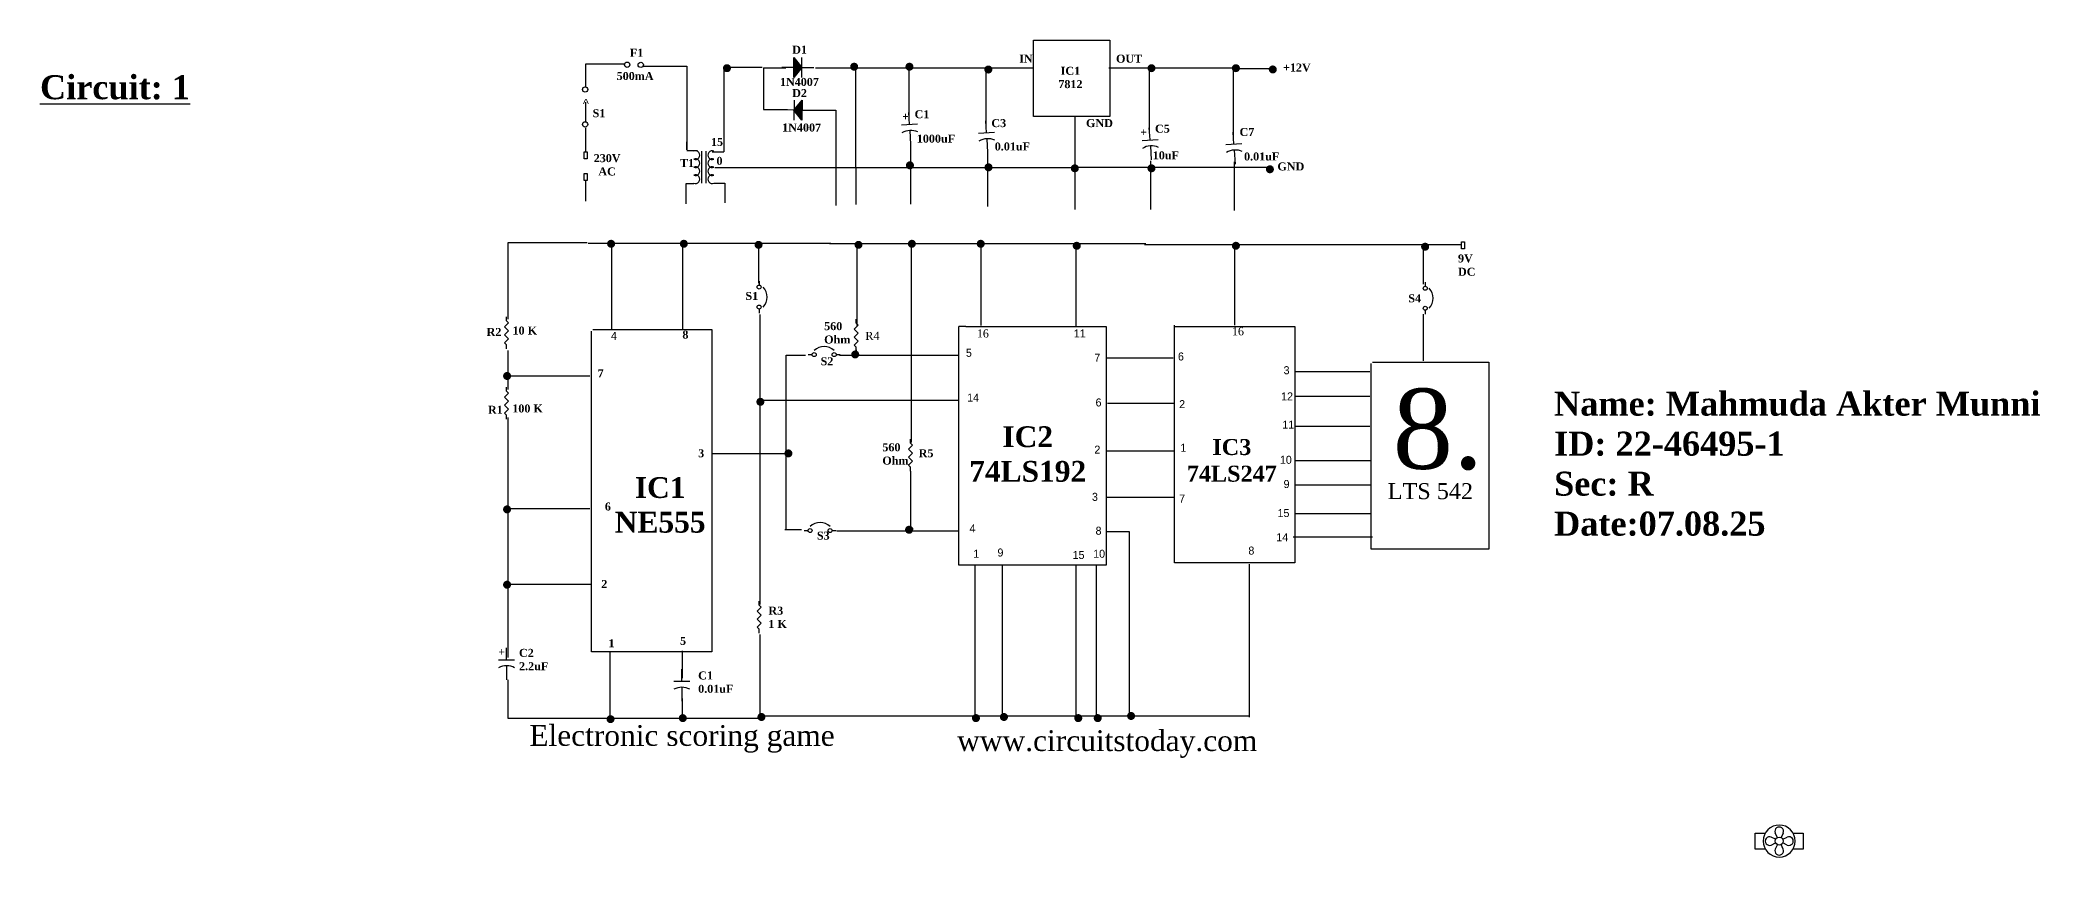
# Model space of a CAD drawing. Header units: inches. Extents: x -28.3 to 28.1, y 29.7 to 82.7.
# Drawn here: x -28.29 to -3.29, y 30.57 to 40.79 of the extents above; entities that cross this region are included whole.
import ezdxf

# ---------------------------------------------------------------- set-up
doc = ezdxf.new("R2010")
doc.units = ezdxf.units.IN
doc.header["$MEASUREMENT"] = 0

# ---------------------------------------------------------------- blocks, each defined once
blk = doc.blocks.new('Diode')
at = {"color": 7}
for p, q in [((0.15, 0), (0, 0)), ((0.15, 0.125), (0.25, 0)), ((0.15, -0.125), (0.15, 0.125)), ((0.25, 0), (0.15, -0.125)), ((0.25, -0.125), (0.25, 0.125)), ((0.25, 0), (0.4, 0))]:
    blk.add_line(p, q, dxfattribs=at)
blk.add_solid([(0.15, -0.125), (0.25, 0), (0.15, 0.125)], dxfattribs=at)
blk = doc.blocks.new('Transformer')
at = {"color": 7}
for p, q in [((0.1, 0), (0.1, 0.4)), ((0.15, 0.4), (0.15, 0))]:
    blk.add_line(p, q, dxfattribs=at)
for centre, start, end in [((0.021, 0.35), 247.3801, 112.6199), ((0.021, 0.25), 247.3801, 112.6199), ((0.229, 0.35), 67.3801, 292.6199), ((0.229, 0.25), 67.3801, 292.6199), ((0.021, 0.15), 247.3801, 112.6199), ((0.021, 0.05), 247.3801, 112.6199), ((0.229, 0.15), 67.3801, 292.6199), ((0.229, 0.05), 67.3801, 292.6199)]:
    blk.add_arc(centre, 0.0542, start, end, dxfattribs=at)
blk = doc.blocks.new('Capacitor')
at = {"color": 7}
for p, q in [((0.15, 0), (0, 0)), ((0.15, -0.1), (0.15, 0.1)), ((0.225, 0), (0.4, 0))]:
    blk.add_line(p, q, dxfattribs=at)
blk.add_arc((0.4375, 0), 0.2125, 151.9275, 208.0725, dxfattribs=at)
blk = doc.blocks.new('Resistor')
at = {"color": 7}
blk.add_lwpolyline([(0, 0), (0.05, 0), (0.075, 0.025), (0.125, -0.025), (0.175, 0.025), (0.225, -0.025), (0.275, 0.025), (0.325, -0.025), (0.35, 0), (0.4, 0)], dxfattribs=at)
blk = doc.blocks.new('Circuit Breaker')
at = {"color": 7}
for p, q in [((0, 0), (0.049999, 0)), ((0.349999, 0), (0.399999, 0))]:
    blk.add_line(p, q, dxfattribs=at)
for centre in [(0.074999, 0), (0.324999, 0)]:
    blk.add_circle(centre, 0.025, dxfattribs=at)
blk.add_arc((0.199999, -0.081249), 0.18125, 46.39717, 133.6028, dxfattribs=at)
blk = doc.blocks.new('Fan')
for p, q in [((0, 0), (0, 0.1)), ((0, 0.1), (0.129, 0.1)), ((0, -0.1), (0, 0)), ((0.255, 0.022), (0.2, 0.05)), ((0.278, 0.045), (0.25, 0.1)), ((0.35, 0.1), (0.322, 0.045)), ((0.345, 0.022), (0.4, 0.05)), ((0.473, 0.1), (0.6, 0.1)), ((0.6, 0.1), (0.6, 0)), ((0.6, 0), (0.6, -0.1)), ((0.128, -0.1), (0, -0.1)), ((0.2, -0.05), (0.255, -0.022)), ((0.278, -0.045), (0.25, -0.1)), ((0.35, -0.1), (0.322, -0.045)), ((0.4, -0.05), (0.345, -0.022)), ((0.6, -0.1), (0.474, -0.1))]:
    blk.add_line(p, q)
blk.add_circle((0.3, 0), 0.05)
for centre, radius, start, end in [((0.3, 0), 0.2, 90, 180), ((0.3, 0), 0.2, 180, 270), ((0.179, 0), 0.0542, 67.3801, 292.6199), ((0.3, 0.121), 0.0542, 337.3801, 202.6199), ((0.3, 0), 0.2, 0, 90), ((0.3, 0), 0.2, 270, 0), ((0.421, 0), 0.0542, 247.3801, 112.6199), ((0.3, -0.121), 0.0542, 157.3801, 22.6199)]:
    blk.add_arc(centre, radius, start, end)

msp = doc.modelspace()

# ---------------------------------------------------------------- linework, layer by layer
at = {"color": 0}
for p, q in [((-15.872, 40.441), (-15.872, 40.788)), ((-15.872, 40.788), (-14.915, 40.788)), ((-14.915, 40.788), (-14.915, 39.832)), ((-20.974, 40.485), (-21.469, 40.485)), ((-21.469, 40.485), (-21.469, 40.204)), ((-20.748, 40.462), (-20.205, 40.462)), ((-20.205, 40.462), (-20.205, 39.416)), ((-19.735, 39.391), (-19.735, 40.447)), ((-19.735, 40.447), (-19.261, 40.447)), ((-19.247, 40.442), (-19.247, 39.918)), ((-19.247, 40.442), (-18.968, 40.442)), ((-18.595, 40.44), (-18.104, 40.44)), ((-18.091, 39.196), (-18.091, 40.441)), ((-18.091, 40.441), (-17.428, 40.441)), ((-17.428, 40.441), (-17.428, 39.845)), ((-17.428, 40.441), (-16.468, 40.441)), ((-16.468, 40.441), (-16.468, 39.716)), ((-16.468, 40.441), (-15.872, 40.441)), ((-15.872, 39.832), (-15.872, 40.441)), ((-14.928, 40.441), (-14.423, 40.441)), ((-14.423, 40.441), (-14.423, 39.626)), ((-14.423, 40.441), (-13.375, 40.441)), ((-13.383, 40.43), (-12.871, 40.43)), ((-13.375, 40.441), (-13.375, 39.574)), ((-21.469, 40.01), (-21.469, 39.758)), ((-19.247, 39.918), (-18.947, 39.918)), ((-18.615, 39.91), (-18.343, 39.91)), ((-18.343, 39.91), (-18.343, 38.72)), ((-14.915, 39.832), (-15.872, 39.832)), ((-15.355, 39.832), (-15.355, 38.669)), ((-21.469, 39.691), (-21.469, 39.39)), ((-20.205, 39.416), (-20.205, 39.513)), ((-20.202, 39.408), (-20.072, 39.408)), ((-19.888, 39.391), (-19.742, 39.391)), ((-17.407, 39.482), (-17.407, 38.734)), ((-16.444, 39.38), (-16.444, 38.708)), ((-14.41, 39.277), (-14.41, 38.669)), ((-13.362, 39.264), (-13.362, 38.656)), ((-21.469, 39.022), (-21.469, 38.771)), ((-19.867, 38.998), (-19.728, 38.998)), ((-19.854, 39.196), (-18.104, 39.196)), ((-19.728, 38.998), (-19.728, 38.753)), ((-18.104, 39.196), (-17.407, 39.196)), ((-18.091, 39.196), (-18.091, 38.733)), ((-17.407, 39.196), (-16.444, 39.196)), ((-16.444, 39.196), (-15.355, 39.196)), ((-15.358, 39.199), (-12.875, 39.199)), ((-20.116, 38.99), (-20.214, 38.99)), ((-20.214, 38.99), (-20.214, 38.741)), ((-16.444, 38.708), (-16.444, 38.708)), ((-16.444, 38.708), (-16.444, 38.708)), ((-21.448, 38.251), (-22.442, 38.251)), ((-22.442, 38.251), (-22.442, 37.296)), ((-21.436, 38.248), (-18.403, 38.248)), ((-21.146, 38.248), (-21.146, 37.168)), ((-20.258, 38.248), (-20.258, 37.168)), ((-19.307, 38.242), (-19.307, 37.748)), ((-18.421, 38.242), (-14.465, 38.242)), ((-18.08, 38.242), (-18.08, 37.22)), ((-17.398, 38.242), (-17.398, 35.756)), ((-16.528, 38.242), (-16.528, 37.22)), ((-15.343, 38.244), (-15.343, 37.204)), ((-14.485, 38.23), (-10.999, 38.23)), ((-13.357, 38.23), (-13.357, 37.222)), ((-11, 38.23), (-11, 37.735)), ((-11, 38.23), (-10.522, 38.23)), ((-19.29, 37.356), (-19.29, 33.729)), ((-11, 37.359), (-11, 36.778)), ((-21.397, 35.123), (-21.397, 37.149)), ((-21.378, 37.168), (-19.891, 37.168)), ((-19.891, 37.168), (-19.891, 35.123)), ((-16.803, 34.22), (-16.803, 37.204)), ((-16.718, 37.204), (-16.803, 37.204)), ((-16.718, 37.204), (-14.961, 37.204)), ((-14.961, 37.204), (-14.961, 34.22)), ((-14.109, 34.251), (-14.109, 37.222)), ((-14.109, 37.205), (-14.006, 37.205)), ((-14.058, 37.205), (-12.605, 37.205)), ((-12.605, 37.205), (-12.605, 34.251)), ((-22.442, 36.906), (-22.442, 36.419)), ((-18.96, 36.846), (-18.721, 36.846)), ((-18.96, 36.13), (-18.96, 36.846)), ((-18.96, 34.663), (-18.96, 36.812)), ((-18.294, 36.846), (-18.055, 36.846)), ((-18.089, 36.915), (-18.089, 36.846)), ((-18.055, 36.846), (-16.809, 36.846)), ((-14.963, 36.813), (-14.126, 36.813)), ((-11.633, 36.761), (-10.18, 36.761)), ((-10.18, 36.761), (-10.18, 34.422)), ((-22.44, 36.589), (-21.416, 36.589)), ((-12.607, 36.642), (-11.667, 36.642)), ((-11.65, 34.422), (-11.65, 36.744)), ((-19.284, 36.283), (-16.809, 36.283)), ((-14.946, 36.249), (-14.109, 36.249)), ((-12.607, 36.334), (-11.667, 36.334)), ((-22.442, 36.069), (-22.442, 33.068)), ((-12.59, 35.959), (-11.667, 35.959)), ((-19.882, 35.618), (-18.96, 35.618)), ((-14.963, 35.651), (-14.109, 35.651)), ((-12.607, 35.532), (-11.65, 35.532)), ((-17.407, 35.397), (-17.407, 34.647)), ((-21.397, 33.136), (-21.397, 35.143)), ((-19.891, 35.143), (-19.891, 33.136)), ((-14.963, 35.071), (-14.109, 35.071)), ((-12.607, 35.224), (-11.65, 35.224)), ((-22.44, 34.93), (-21.416, 34.93)), ((-12.607, 34.866), (-11.65, 34.866)), ((-18.772, 34.663), (-18.977, 34.663)), ((-16.81, 34.647), (-18.328, 34.647)), ((-14.963, 34.644), (-14.673, 34.644)), ((-14.673, 34.644), (-14.673, 32.338)), ((-12.624, 34.575), (-11.633, 34.575)), ((-12.605, 34.251), (-14.109, 34.251)), ((-10.18, 34.422), (-11.65, 34.422)), ((-14.961, 34.22), (-16.803, 34.22)), ((-16.605, 34.22), (-16.605, 32.328)), ((-16.264, 34.22), (-16.264, 32.328)), ((-15.343, 34.22), (-15.343, 32.328)), ((-15.087, 34.22), (-15.087, 32.311)), ((-13.169, 32.321), (-13.169, 34.234)), ((-22.44, 33.985), (-21.397, 33.985)), ((-19.29, 33.355), (-19.29, 32.333)), ((-19.891, 33.136), (-21.397, 33.136)), ((-21.165, 33.136), (-21.165, 32.307)), ((-20.262, 33.15), (-20.262, 32.81)), ((-22.44, 32.789), (-22.44, 32.307)), ((-20.262, 32.554), (-20.262, 32.299)), ((-22.44, 32.307), (-19.252, 32.307))]:
    msp.add_line(p, q, dxfattribs=at)
msp.add_line((-19.29, 32.338), (-13.169, 32.338))
at = {"color": 0, "const_width": 0.05}
for points in [[(-18.137, 40.454, 1), (-18.087, 40.454, 1)], [(-17.446, 40.454, 1), (-17.396, 40.454, 1)], [(-19.727, 40.436, 1), (-19.677, 40.436, 1)], [(-16.46, 40.419, 1), (-16.41, 40.419, 1)], [(-14.421, 40.436, 1), (-14.371, 40.436, 1)], [(-13.366, 40.436, 1), (-13.316, 40.436, 1)], [(-12.905, 40.42, 1), (-12.855, 40.42, 1)], [(-17.44, 39.221, 1), (-17.39, 39.221, 1)], [(-16.458, 39.196, 1), (-16.408, 39.196, 1)], [(-15.379, 39.184, 1), (-15.329, 39.184, 1)], [(-14.421, 39.184, 1), (-14.371, 39.184, 1)], [(-12.941, 39.172, 1), (-12.891, 39.172, 1)], [(-21.175, 38.24, 1), (-21.125, 38.24, 1)], [(-20.266, 38.24, 1), (-20.216, 38.24, 1)], [(-19.332, 38.227, 1), (-19.282, 38.227, 1)], [(-18.083, 38.227, 1), (-18.033, 38.227, 1)], [(-17.416, 38.24, 1), (-17.366, 38.24, 1)], [(-16.555, 38.24, 1), (-16.505, 38.24, 1)], [(-15.355, 38.215, 1), (-15.305, 38.215, 1)], [(-13.366, 38.215, 1), (-13.316, 38.215, 1)], [(-11.001, 38.203, 1), (-10.951, 38.203, 1)], [(-18.124, 36.856, 1), (-18.074, 36.856, 1)], [(-22.475, 36.587, 1), (-22.425, 36.587, 1)], [(-19.309, 36.264, 1), (-19.259, 36.264, 1)], [(-18.959, 35.619, 1), (-18.909, 35.619, 1)], [(-22.475, 34.919, 1), (-22.425, 34.919, 1)], [(-17.451, 34.664, 1), (-17.401, 34.664, 1)], [(-22.475, 33.977, 1), (-22.425, 33.977, 1)], [(-21.182, 32.296, 1), (-21.132, 32.296, 1)], [(-20.279, 32.309, 1), (-20.229, 32.309, 1)], [(-19.296, 32.323, 1), (-19.246, 32.323, 1)], [(-16.615, 32.309, 1), (-16.565, 32.309, 1)], [(-16.265, 32.323, 1), (-16.215, 32.323, 1)], [(-15.336, 32.309, 1), (-15.286, 32.309, 1)], [(-15.093, 32.309, 1), (-15.043, 32.309, 1)], [(-14.676, 32.336, 1), (-14.626, 32.336, 1)]]:
    msp.add_lwpolyline(points, format="xyb", close=True, dxfattribs=at)
at = {"color": 0}
for points in [[(-21.488, 39.39), (-21.449, 39.39), (-21.449, 39.303), (-21.488, 39.303)], [(-21.488, 39.119), (-21.449, 39.119), (-21.449, 39.032), (-21.488, 39.032)], [(-10.522, 38.266), (-10.483, 38.266), (-10.483, 38.179), (-10.522, 38.179)]]:
    msp.add_lwpolyline(points, close=True, dxfattribs=at)
for centre, radius in [((-20.949, 40.479), 0.0329), ((-20.78, 40.477), 0.0329), ((-21.475, 40.169), 0.0329), ((-21.475, 39.733), 0.0329), ((-17.411, 34.674), 0.029)]:
    msp.add_circle(centre, radius, dxfattribs=at)

# ---------------------------------------------------------------- block references
for name, p in [('Diode', (-19.018, 40.446)), ('Transformer', (-20.116, 38.998)), ('Circuit Breaker', (-18.687, 36.854)), ('Circuit Breaker', (-18.738, 34.654))]:
    msp.add_blockref(name, p, dxfattribs=at)
for name, p, rotation in [('Diode', (-18.615, 39.91), 179.5024283670161), ('Capacitor', (-17.43, 39.882), 273.3493958403574), ('Capacitor', (-16.467, 39.779), 273.3493958403574), ('Capacitor', (-14.423, 39.689), 273.3493958403574), ('Capacitor', (-13.375, 39.637), 273.3493958403574), ('Circuit Breaker', (-19.3, 37.774), 270), ('Circuit Breaker', (-10.975, 37.759), 270), ('Resistor', (-22.456, 36.926), 90), ('Resistor', (-18.089, 36.897), 90), ('Resistor', (-22.456, 36.049), 90), ('Resistor', (-17.407, 35.398), 90), ('Resistor', (-19.3, 33.372), 90), ('Capacitor', (-22.456, 33.189), 270), ('Capacitor', (-20.265, 32.92), 270)]:
    msp.add_blockref(name, p, dxfattribs=dict(at, rotation=rotation))
msp.add_blockref('Fan', (-6.85, 30.772))

# ---------------------------------------------------------------- texts
for s, insert, char_height, attachment_point in [('{\\fTimes New Roman|b1|i0|c0|p18;F1}', (-20.916, 40.678), 0.1, 1), ('{\\fTimes New Roman|b1|i0|c0|p18;D1}', (-18.887, 40.717), 0.1, 1), ('{\\fTimes New Roman|b1|i0|c0|p18;IN}', (-16.049, 40.605), 0.1, 1), ('{\\fTimes New Roman|b1|i0|c0|p18;OUT}', (-14.839, 40.605), 0.1, 1), ('{\\fTimes New Roman|b1|i0|c0|p18;+12V}', (-12.752, 40.494), 0.1, 1), ('{\\fTimes New Roman|b1|i0|c0|p18;500mA}', (-21.081, 40.388), 0.1, 1), ('{\\fTimes New Roman|b1|i0|c0|p18;1N4007}', (-19.04, 40.314), 0.1, 1), ('{\\fTimes New Roman|b1|i0|c0|p18;IC1\\P7812}', (-15.409, 40.453), 0.1, 2), ('{\\fTimes New Roman|b1|i0|c0|p18;D2}', (-18.887, 40.175), 0.1, 1), ('+', (-17.51, 39.883), 0.1, 1), ('{\\fTimes New Roman|b1|i0|c0|p18;C1}', (-17.357, 39.91), 0.1, 1), ('{\\fTimes New Roman|b1|i0|c0|p18;C3}', (-16.397, 39.799), 0.1, 1), ('{\\fTimes New Roman|b1|i0|c0|p18;GND}', (-15.214, 39.799), 0.1, 1), ('{\\fTimes New Roman|b1|i0|c0|p18;15}', (-19.902, 39.563), 0.1, 1), ('{\\fTimes New Roman|b1|i0|c0|p18;1N4007}', (-19.012, 39.744), 0.1, 1), ('{\\fTimes New Roman|b1|i0|c0|p18;1000uF}', (-17.329, 39.605), 0.1, 1), ('{\\fTimes New Roman|b1|i0|c0|p18;0.01uF}', (-16.355, 39.507), 0.1, 1), ('+', (-14.533, 39.688), 0.1, 1), ('{\\fTimes New Roman|b1|i0|c0|p18;C5}', (-14.352, 39.73), 0.1, 1), ('{\\fTimes New Roman|b1|i0|c0|p18;C7}', (-13.295, 39.688), 0.1, 1), ('{\\fTimes New Roman|b1|i0|c0|p18;230V\\PAC}', (-21.2, 39.361), 0.1, 2), ('{\\fTimes New Roman|b1|i0|c0|p18;T1}', (-20.289, 39.299), 0.1, 1), ('{\\fTimes New Roman|b1|i0|c0|p18;0}', (-19.833, 39.327), 0.1, 1), ('{\\fTimes New Roman|b1|i0|c0|p18;0.01uF}', (-13.239, 39.382), 0.1, 1), ('{\\fTimes New Roman|b1|i0|c0|p18;GND}', (-12.822, 39.257), 0.1, 1), ('{\\fTimes New Roman|b1|i0|c0|p18;9V\\PDC}', (-10.565, 38.107), 0.1, 1), ('{\\fTimes New Roman|b1|i0|c0|p18;S1}', (-19.471, 37.638), 0.1, 1), ('{\\fTimes New Roman|b1|i0|c0|p18;S4}', (-11.186, 37.608), 0.1, 1), ('{\\fTimes New Roman|b1|i0|c0|p18;R2}', (-22.706, 37.188), 0.1, 1), ('{\\fTimes New Roman|b1|i0|c0|p18;10 K}', (-22.382, 37.205), 0.1, 1), ('{\\fTimes New Roman|b1|i0|c0|p18;8}', (-20.259, 37.154), 0.1, 1), ('{\\fTimes New Roman|b0|i0|c0|p18;R4}', (-17.972, 37.139), 0.1, 1), ('{\\fTimes New Roman|b0|i0|c0|p18;16}', (-16.579, 37.169), 0.1, 1), ('11', (-15.367, 37.169), 0.1, 1), ('{\\fTimes New Roman|b0|i0|c0|p18;16}', (-13.391, 37.196), 0.1, 1), ('{\\fTimes New Roman|b1|i0|c0|p18;S2}', (-18.532, 36.821), 0.1, 1), ('5', (-16.715, 36.927), 0.1, 1), ('6', (-14.065, 36.881), 0.1, 1), ('{\\fTimes New Roman|b1|i0|c0|p18;7}', (-21.319, 36.669), 0.1, 1), ('3', (-12.745, 36.709), 0.1, 1), ('14', (-16.7, 36.367), 0.1, 1), ('6', (-15.095, 36.306), 0.1, 1), ('12', (-12.776, 36.382), 0.1, 1), ('{\\fTimes New Roman|b0|i0|c0|p18;8.}', (-11.382, 36.427), 1, 1), ('{\\fTimes New Roman|b1|i0|c0|p18;R1}', (-22.689, 36.215), 0.1, 1), ('{\\fTimes New Roman|b1|i0|c0|p18;100 K}', (-22.385, 36.231), 0.1, 1), ('11', (-12.761, 36.028), 0.1, 1), ('{\\fTimes New Roman|b1|i0|c0|p18;R5}', (-17.306, 35.671), 0.1, 1), ('1', (-14.035, 35.74), 0.1, 1), ('{\\fTimes New Roman|b1|i0|c0|p18;IC1\\PNE555}', (-20.537, 35.322), 0.26, 2), ('9', (-12.745, 35.286), 0.1, 1), ('{\\fTimes New Roman|b0|i0|c0|p18;LTS 542}', (-11.443, 35.247), 0.2, 1), ('{\\fTimes New Roman|b1|i0|c0|p18;6}', (-21.228, 35.005), 0.1, 1), ('3', (-15.14, 35.126), 0.1, 1), ('15', (-12.821, 34.923), 0.1, 1), ('4', (-16.67, 34.732), 0.1, 1), ('8', (-15.095, 34.702), 0.1, 1), ('14', (-12.836, 34.62), 0.1, 1), ('1', (-16.624, 34.414), 0.1, 1), ('9', (-16.321, 34.43), 0.1, 1), ('15', (-15.382, 34.399), 0.1, 1), ('8', (-13.185, 34.454), 0.1, 1), ('{\\fTimes New Roman|b1|i0|c0|p18;2}', (-21.273, 34.036), 0.1, 1), ('{\\fTimes New Roman|b1|i0|c0|p18;R3\\P1 K}', (-19.184, 33.703), 0.1, 1), ('{\\fTimes New Roman|b1|i0|c0|p18;1}', (-21.183, 33.295), 0.1, 1), ('+', (-22.558, 33.188), 0.1, 1), ('{\\fTimes New Roman|b1|i0|c0|p18;C2\\P2.2uF}', (-22.301, 33.175), 0.1, 1), ('{\\fTimes New Roman|b0|i0|c0|p18;\\C5;Electronic scoring game}', (-22.172, 32.222), 0.26, 1), ('{\\fTimes New Roman|b0|i0|c0|p18;\\C5;www.circuitstoday.com}', (-16.825, 32.157), 0.26, 1)]:
    msp.add_mtext(s, dxfattribs=dict(at, insert=insert, char_height=char_height, attachment_point=attachment_point))
at = {"insert": (-28.288, 40.348), "char_height": 0.3, "width": 3.30298, "attachment_point": 1}
msp.add_mtext('{\\fTimes New Roman|b1|i0|c0|p18;\\LCircuit: 1}', dxfattribs=at)
at = {"color": 0, "insert": (-21.517, 39.981), "char_height": 0.1, "attachment_point": 1, "rotation": 90}
msp.add_mtext('>', dxfattribs=at)
at = {"color": 0}
for s, insert, char_height, width, attachment_point in [('{\\fTimes New Roman|b1|i0|c0|p18;S1}', (-21.381, 39.923), 0.1, 0.00969, 1), ('{\\fTimes New Roman|b1|i0|c0|p18;10uF}', (-14.38, 39.396), 0.1, 0.19475, 1), ('{\\fTimes New Roman|b1|i0|c0|p18;560\\POhm}', (-18.487, 37.26), 0.1, 0.03029, 1), ('4', (-21.152, 37.139), 0.1, 0.03029, 1), ('7', (-15.11, 36.866), 0.1, 0.01514, 1), ('2', (-14.05, 36.285), 0.1, 0.01514, 1), ('{\\fTimes New Roman|b1|i0|c0|p18;560\\POhm}', (-17.76, 35.746), 0.1, 0.01514, 1), ('{\\fTimes New Roman|b1|i0|c0|p18;IC2\\P74LS192}', (-15.943, 35.958), 0.26, 0.03029, 2), ('{\\fTimes New Roman|b1|i0|c0|p18;IC3\\P74LS247}', (-13.392, 35.799), 0.2, 0.03029, 2), ('{\\fTimes New Roman|b1|i0|c0|p18;3}', (-20.062, 35.671), 0.1, 0.33317, 1), ('2', (-15.11, 35.716), 0.1, 0.01514, 1), ('10', (-12.791, 35.589), 0.1, 0.01514, 1), ('7', (-14.05, 35.105), 0.1, 0.01514, 1), ('{\\fTimes New Roman|b1|i0|c0|p18;S3}', (-18.578, 34.641), 0.1, 0.34831, 1), ('10', (-15.125, 34.414), 0.1, 0.01514, 1), ('{\\fTimes New Roman|b1|i0|c0|p18;5}', (-20.289, 33.325), 0.1, 0.04543, 1), ('{\\fTimes New Roman|b1|i0|c0|p18;C1\\P0.01uF}', (-20.062, 32.892), 0.1, 0.01349, 1)]:
    msp.add_mtext(s, dxfattribs=dict(at, insert=insert, char_height=char_height, width=width, attachment_point=attachment_point))
at = {"insert": (-9.364, 36.391), "char_height": 0.3, "attachment_point": 1}
msp.add_mtext('{\\fTimes New Roman|b1|i0|c0|p18;Name: Mahmuda Akter Munni\\PID: 22-46495-1\\PSec: R\\PDate:07.08.25}', dxfattribs=at)

doc.saveas('drawing.dxf')
